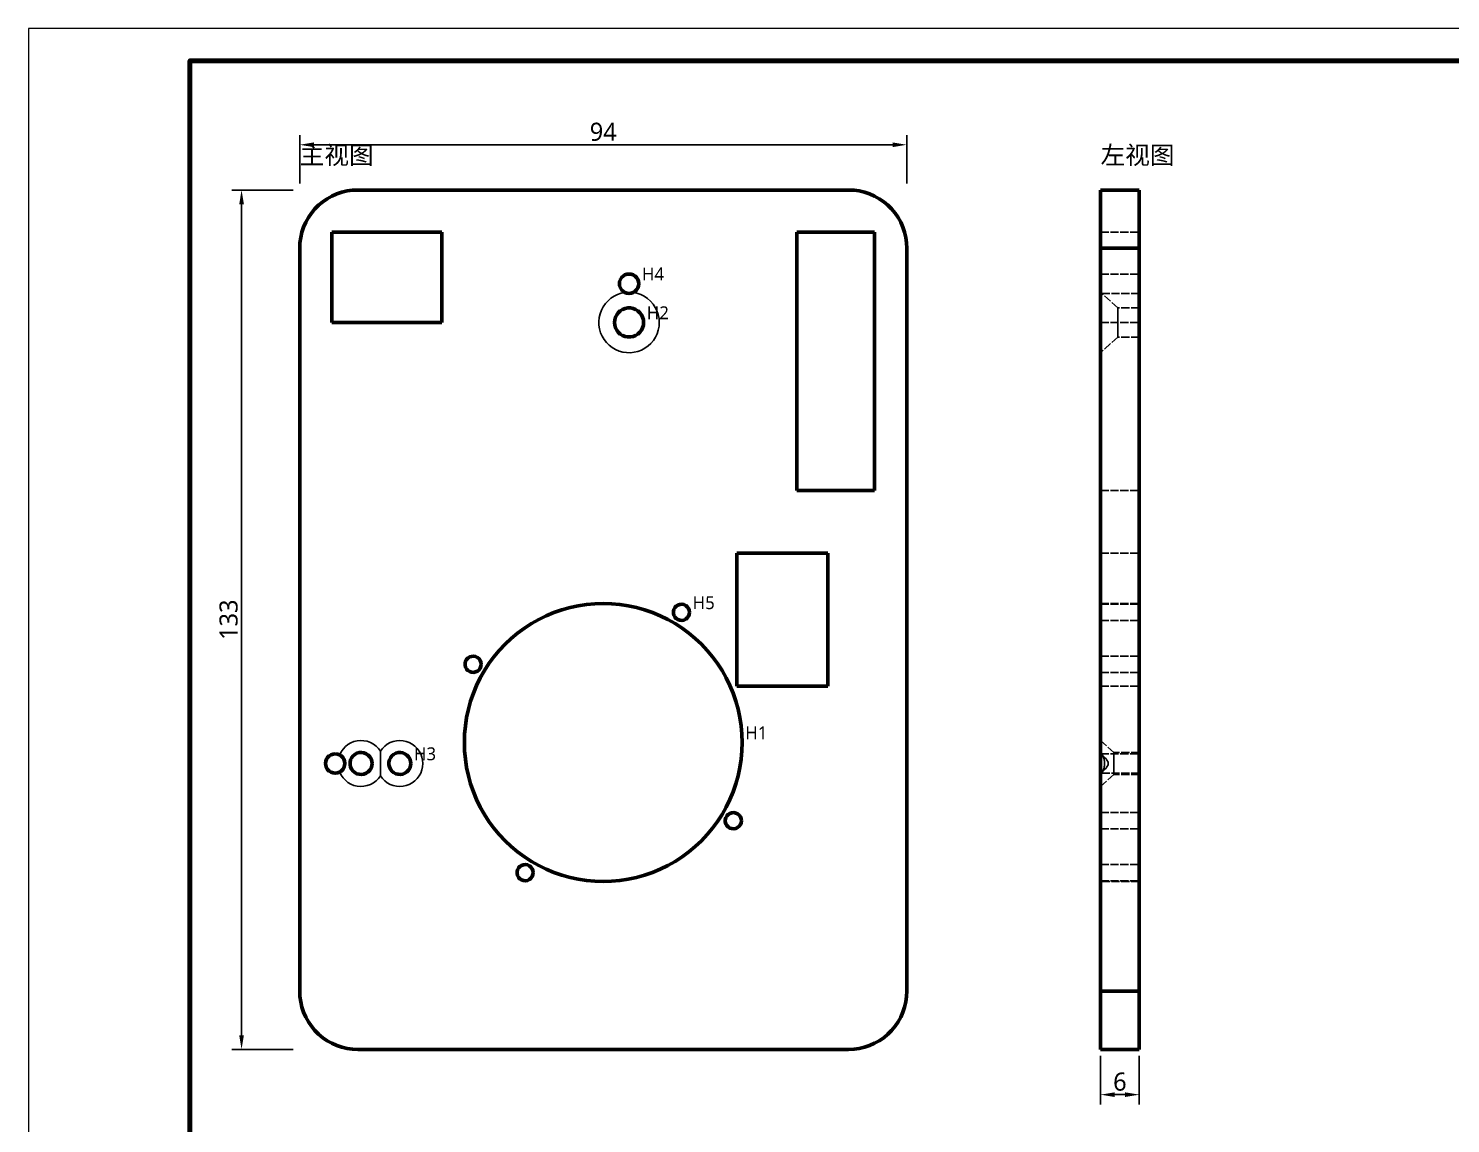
# Model space of a CAD drawing. Header units: millimetres. Extents: x 0 to 420, y 0 to 297.
# Drawn here: x 0 to 220.2, y 127.5 to 297 of the extents above; entities that cross this region are included whole.
import ezdxf

# ---------------------------------------------------------------- set-up
doc = ezdxf.new("R2010")
doc.units = ezdxf.units.MM
doc.linetypes.add('DASHED', pattern=[1.524, 1.27, -0.254])
for name, color, linetype, lineweight in [('DIM', 3, 'CONTINUOUS', 18), ('FRAME', 7, 'CONTINUOUS', 70), ('HIDDEN', 8, 'DASHED', 25), ('TEXT', 7, 'CONTINUOUS', 25), ('VISIBLE', 7, 'CONTINUOUS', 50)]:
    doc.layers.add(name, color=color, linetype=linetype, lineweight=lineweight)
doc.styles.add('CJK', font='NotoSansCJK-Regular.ttc')
doc.dimstyles.new('GB', dxfattribs={"dimtxt": 2.8, "dimasz": 2.2, "dimexe": 1.5, "dimexo": 1, "dimgap": 0.6, "dimtad": 1, "dimlfac": 100, "dimzin": 12, "dimdsep": 46, "dimtxsty": 'CJK', "dimcen": 2.5, "dimazin": 3, "dimtfac": 0.5, "dimtmove": 2, "dimatfit": 3})

msp = doc.modelspace()

# ---------------------------------------------------------------- linework, layer by layer
at = {"layer": 'FRAME', "lineweight": 18}
msp.add_lwpolyline([(0, 0), (420, 0), (420, 297), (0, 297)], close=True, dxfattribs=at)
at = {"layer": 'FRAME'}
msp.add_lwpolyline([(25, 5), (415, 5), (415, 292), (25, 292)], close=True, dxfattribs=at)
at = {"layer": 'HIDDEN'}
for points in [[(51, 272), (50.16958, 271.96161), (49.34625, 271.84676), (48.53703, 271.65643), (47.74883, 271.39225), (46.98835, 271.05647), (46.26211, 270.65195), (45.57629, 270.18216), (44.93674, 269.65108), (44.34892, 269.06326), (43.81784, 268.42371), (43.34805, 267.73789), (42.94353, 267.01165), (42.60775, 266.25117), (42.34357, 265.46297), (42.15324, 264.65375), (42.03839, 263.83042), (42, 263)], [(127, 272), (51, 272)], [(136, 263), (135.96161, 263.83042), (135.84676, 264.65375), (135.65643, 265.46297), (135.39225, 266.25117), (135.05647, 267.01165), (134.65195, 267.73789), (134.18216, 268.42371), (133.65108, 269.06326), (133.06326, 269.65108), (132.42371, 270.18216), (131.73789, 270.65195), (131.01165, 271.05647), (130.25117, 271.39225), (129.46297, 271.65643), (128.65375, 271.84676), (127.83042, 271.96161), (127, 272)], [(166, 263), (166, 264.00768), (166, 265.00269), (166, 265.97251), (166, 266.90495), (166, 267.78829), (166, 268.61141), (166, 269.36396), (166, 270.03648), (166, 270.62052), (166, 271.10872), (166, 271.49495), (166, 271.77435), (166, 271.94341), (166, 272)], [(166, 272), (172, 272)], [(172, 263), (172, 264.00768), (172, 265.00269), (172, 265.97251), (172, 266.90495), (172, 267.78829), (172, 268.61141), (172, 269.36396), (172, 270.03648), (172, 270.62052), (172, 271.10872), (172, 271.49495), (172, 271.77435), (172, 271.94341), (172, 272)], [(64, 265.5), (47, 265.5)], [(47, 265.5), (47, 251.5)], [(64, 265.5), (64, 251.5)], [(131, 265.5), (119, 265.5)], [(119, 265.5), (119, 225.5)], [(131, 265.5), (131, 225.5)], [(166, 265.5), (166, 225.5)], [(166, 265.5), (166, 225.5)], [(166, 265.5), (166, 251.5)], [(166, 265.5), (166, 251.5)], [(166, 265.5), (172, 265.5)], [(166, 265.5), (172, 265.5)], [(166, 265.5), (172, 265.5)], [(166, 265.5), (172, 265.5)], [(172, 265.5), (172, 225.5)], [(172, 265.5), (172, 225.5)], [(172, 265.5), (172, 251.5)], [(172, 265.5), (172, 251.5)], [(42, 263), (42, 148)], [(136, 148), (136, 263)], [(166, 148), (166, 263)], [(172, 148), (172, 263)], [(92.3722, 256.1377), (92.08312, 256.31285), (91.84059, 256.54828), (91.65694, 256.83203), (91.54148, 257.1497), (91.50007, 257.48516), (91.53483, 257.82136), (91.64398, 258.14126), (91.82198, 258.42859), (92.0598, 258.66877), (92.34536, 258.84961), (92.66415, 258.96192), (93, 259)], [(93, 259), (93.33585, 258.96192), (93.65464, 258.84961), (93.9402, 258.66877), (94.17802, 258.42859), (94.35602, 258.14126), (94.46517, 257.82136), (94.49993, 257.48516), (94.45852, 257.1497), (94.34306, 256.83203), (94.15941, 256.54828), (93.91688, 256.31285), (93.6278, 256.1377)], [(166, 259), (166, 258.97199), (166, 258.88901), (166, 258.75415), (166, 258.57245), (166, 258.3507), (166, 258.09719), (166, 257.82136), (166, 257.53354), (166, 257.24446), (166, 256.96493), (166, 256.70538), (166, 256.47551), (166, 256.2839), (166, 256.1377)], [(166, 256.1377), (166, 256.2839), (166, 256.47551), (166, 256.70538), (166, 256.96493), (166, 257.24446), (166, 257.53354), (166, 257.82136), (166, 258.09719), (166, 258.3507), (166, 258.57245), (166, 258.75415), (166, 258.88901), (166, 258.97199), (166, 259)], [(166, 259), (172, 259)], [(172, 259), (172, 258.96239), (172, 258.85145), (172, 258.67275), (172, 258.43523), (172, 258.15083), (172, 257.83378), (172, 257.5), (172, 257.16622), (172, 256.84917), (172, 256.56477), (172, 256.32725), (172, 256.14855), (172, 256.03761), (172, 256)], [(172, 256), (172, 256.03761), (172, 256.14855), (172, 256.32725), (172, 256.56477), (172, 256.84917), (172, 257.16622), (172, 257.5), (172, 257.83378), (172, 258.15083), (172, 258.43523), (172, 258.67275), (172, 258.85145), (172, 258.96239), (172, 259)], [(92.3722, 256.1377), (91.78911, 256.02064), (91.22558, 255.83057), (90.69071, 255.57057), (90.19313, 255.24484), (89.74087, 254.85864), (89.34124, 254.4182), (89.0007, 253.93064), (88.72474, 253.40382), (88.51781, 252.84626), (88.38327, 252.26696), (88.32328, 251.67528), (88.33882, 251.08076), (88.42962, 250.49302), (88.59423, 249.92153), (88.82998, 249.37554), (89.13307, 248.86385), (89.49861, 248.39473), (89.92069, 247.97576), (90.3925, 247.6137), (90.90641, 247.3144), (91.45413, 247.08268), (92.02682, 246.9223), (92.61522, 246.83584), (93.20983, 246.82471), (93.80106, 246.88907), (94.37935, 247.02789), (94.93536, 247.23892), (95.46012, 247.51877), (95.94516, 247.86291), (96.38263, 248.26578), (96.76548, 248.72088), (97.08753, 249.22085), (97.34357, 249.75763), (97.52946, 250.32255), (97.64221, 250.90648), (97.68, 251.5)], [(92.3722, 256.1377), (92.65067, 256.04124), (92.81825, 256.01105), (92.99998, 256), (93.18171, 256.01105), (93.3493, 256.04124), (93.6278, 256.1377)], [(97.68, 251.5), (97.64016, 252.10932), (97.52134, 252.70827), (97.32554, 253.28665), (97.0561, 253.83462), (96.71762, 254.34284), (96.31585, 254.80266), (95.85763, 255.20626), (95.35076, 255.54677), (94.80387, 255.81839), (94.22628, 256.01649), (93.6278, 256.1377)], [(166, 251.5), (166, 251.97927), (166, 252.45351), (166, 252.91772), (166, 253.36702), (166, 253.79669), (166, 254.2022), (166, 254.57931), (166, 254.92403), (166, 255.23275), (166, 255.50222), (166, 255.7296), (166, 255.91251), (166, 256.04902), (166, 256.1377)], [(166, 256.1377), (166, 255.89732), (166, 255.45486), (166, 254.83064), (166, 254.05335), (166, 253.15872), (166, 252.18786), (166, 251.18539), (166, 250.19737), (166, 249.26922), (166, 248.44359), (166, 247.75843), (166, 247.24522), (166, 246.92754), (166, 246.82)], [(166, 256.1377), (166.13824, 256.04124), (166.1823, 256.01105), (166.19852, 256)], [(166.19852, 256), (166.1823, 256.01105), (166.13824, 256.04124), (166, 256.1377)], [(168.68, 253.75), (166.19852, 256)], [(172, 256), (166.19852, 256)], [(95.25, 251.5), (95.21169, 251.91344), (95.09806, 252.31279), (94.91299, 252.68447), (94.66277, 253.01582), (94.35593, 253.29554), (94.00291, 253.51412), (93.61574, 253.66411), (93.2076, 253.7404), (92.7924, 253.7404), (92.38426, 253.66411), (91.99709, 253.51412), (91.64407, 253.29554), (91.33723, 253.01582), (91.08701, 252.68447), (90.90194, 252.31279), (90.78831, 251.91344), (90.75, 251.5), (90.78831, 251.08656), (90.90194, 250.68721), (91.08701, 250.31553), (91.33723, 249.98418), (91.64407, 249.70446), (91.99709, 249.48588), (92.38426, 249.33589), (92.7924, 249.2596), (93.2076, 249.2596), (93.61574, 249.33589), (94.00291, 249.48588), (94.35593, 249.70446), (94.66277, 249.98418), (94.91299, 250.31553), (95.09806, 250.68721), (95.21169, 251.08656), (95.25, 251.5)], [(168.68, 251.5), (168.68, 251.75192), (168.68, 252.00067), (168.68, 252.24313), (168.68, 252.47624), (168.68, 252.69707), (168.68, 252.90285), (168.68, 253.09099), (168.68, 253.25912), (168.68, 253.40513), (168.68, 253.52718), (168.68, 253.62374), (168.68, 253.69359), (168.68, 253.73585), (168.68, 253.75)], [(168.68, 253.75), (168.68, 253.69359), (168.68, 253.52718), (168.68, 253.25912), (168.68, 252.90285), (168.68, 252.47624), (168.68, 252.00067), (168.68, 251.5), (168.68, 250.99933), (168.68, 250.52376), (168.68, 250.09715), (168.68, 249.74088), (168.68, 249.47282), (168.68, 249.30641), (168.68, 249.25)], [(172, 253.75), (168.68, 253.75)], [(172, 249.25), (172, 249.30641), (172, 249.47282), (172, 249.74088), (172, 250.09715), (172, 250.52376), (172, 250.99933), (172, 251.5), (172, 252.00067), (172, 252.47624), (172, 252.90285), (172, 253.25912), (172, 253.52718), (172, 253.69359), (172, 253.75)], [(172, 253.75), (172, 253.73585), (172, 253.69359), (172, 253.62374), (172, 253.52718), (172, 253.40513), (172, 253.25912), (172, 253.09099), (172, 252.90285), (172, 252.69707), (172, 252.47624), (172, 252.24313), (172, 252.00067), (172, 251.75192), (172, 251.5)], [(64, 251.5), (47, 251.5)], [(166, 246.82), (166, 246.84943), (166, 246.93734), (166, 247.08263), (166, 247.28347), (166, 247.53733), (166, 247.84103), (166, 248.19074), (166, 248.58207), (166, 249.01009), (166, 249.46942), (166, 249.95429), (166, 250.4586), (166, 250.97601), (166, 251.5)], [(166, 251.5), (172, 251.5)], [(166, 251.5), (172, 251.5)], [(168.68, 249.25), (168.68, 249.26415), (168.68, 249.30641), (168.68, 249.37626), (168.68, 249.47282), (168.68, 249.59487), (168.68, 249.74088), (168.68, 249.90901), (168.68, 250.09715), (168.68, 250.30293), (168.68, 250.52376), (168.68, 250.75687), (168.68, 250.99933), (168.68, 251.24808), (168.68, 251.5)], [(172, 251.5), (172, 251.24808), (172, 250.99933), (172, 250.75687), (172, 250.52376), (172, 250.30293), (172, 250.09715), (172, 249.90901), (172, 249.74088), (172, 249.59487), (172, 249.47282), (172, 249.37626), (172, 249.30641), (172, 249.26415), (172, 249.25)], [(168.68, 249.25), (166, 246.82)], [(172, 249.25), (168.68, 249.25)], [(131, 225.5), (119, 225.5)], [(166, 225.5), (172, 225.5)], [(166, 225.5), (172, 225.5)], [(123.8, 215.8), (109.7, 215.8)], [(109.7, 215.8), (109.7, 195.2)], [(123.8, 215.8), (123.8, 195.2)], [(166, 215.8), (166, 195.2)], [(166, 215.8), (166, 195.2)], [(166, 215.8), (172, 215.8)], [(166, 215.8), (172, 215.8)], [(172, 215.8), (172, 195.2)], [(172, 215.8), (172, 195.2)], [(89, 208), (90.29814, 207.96077), (91.59154, 207.84324), (92.87548, 207.64783), (94.14529, 207.37525), (95.39632, 207.0265), (96.62401, 206.60285), (97.82388, 206.10585), (98.99155, 205.5373), (100.12276, 204.8993), (101.21339, 204.19415), (102.25946, 203.42444), (103.25714, 202.59298), (104.2028, 201.7028), (105.09298, 200.75714), (105.92444, 199.75946), (106.69415, 198.71339), (107.3993, 197.62276), (108.0373, 196.49155), (108.60585, 195.32388), (109.10285, 194.12401), (109.5265, 192.89632), (109.87525, 191.64529), (110.14783, 190.37548), (110.34324, 189.09154), (110.46077, 187.79814), (110.5, 186.5), (110.46077, 185.20186), (110.34324, 183.90846), (110.14783, 182.62452), (109.87525, 181.35471), (109.5265, 180.10368), (109.10285, 178.87599), (108.60585, 177.67612), (108.0373, 176.50845), (107.3993, 175.37724), (106.69415, 174.28661), (105.92444, 173.24054), (105.09298, 172.24286), (104.2028, 171.2972), (103.25714, 170.40702), (102.25946, 169.57556), (101.21339, 168.80585), (100.12276, 168.1007), (98.99155, 167.4627), (97.82388, 166.89415), (96.62401, 166.39715), (95.39632, 165.9735), (94.14529, 165.62475), (92.87548, 165.35217), (91.59154, 165.15676), (90.29814, 165.03923), (89, 165), (87.70186, 165.03923), (86.40846, 165.15676), (85.12452, 165.35217), (83.85471, 165.62475), (82.60368, 165.9735), (81.37599, 166.39715), (80.17612, 166.89415), (79.00845, 167.4627), (77.87724, 168.1007), (76.78661, 168.80585), (75.74054, 169.57556), (74.74286, 170.40702), (73.7972, 171.2972), (72.90702, 172.24286), (72.07556, 173.24054), (71.30585, 174.28661), (70.6007, 175.37724), (69.9627, 176.50845), (69.39415, 177.67612), (68.89715, 178.87599), (68.4735, 180.10368), (68.12475, 181.35471), (67.85217, 182.62452), (67.65676, 183.90846), (67.53923, 185.20186), (67.5, 186.5), (67.53923, 187.79814), (67.65676, 189.09154), (67.85217, 190.37548), (68.12475, 191.64529), (68.4735, 192.89632), (68.89715, 194.12401), (69.39415, 195.32388), (69.9627, 196.49155), (70.6007, 197.62276), (71.30585, 198.71339), (72.07556, 199.75946), (72.90702, 200.75714), (73.7972, 201.7028), (74.74286, 202.59298), (75.74054, 203.42444), (76.78661, 204.19415), (77.87724, 204.8993), (79.00845, 205.5373), (80.17612, 206.10585), (81.37599, 206.60285), (82.60368, 207.0265), (83.85471, 207.37525), (85.12452, 207.64783), (86.40846, 207.84324), (87.70186, 207.96077), (89, 208)], [(102.35339, 206.64343), (102.31412, 206.95429), (102.19878, 207.24562), (102.01461, 207.49912), (101.77318, 207.69884), (101.48967, 207.83225), (101.18188, 207.89096), (100.86917, 207.87129), (100.57117, 207.77447), (100.30661, 207.60657), (100.09212, 207.37816), (99.94117, 207.10359), (99.86325, 206.8001), (99.86325, 206.48677), (99.94117, 206.18328), (100.09212, 205.9087), (100.30661, 205.68029), (100.57117, 205.5124), (100.86917, 205.41557), (101.18188, 205.3959), (101.48967, 205.45461), (101.77318, 205.58802), (102.01461, 205.78775), (102.19878, 206.04124), (102.31412, 206.33257), (102.35339, 206.64343)], [(166, 208), (166, 207.46095), (166, 205.87083), (166, 203.30938), (166, 199.90503), (166, 195.8285), (166, 191.2842), (166, 186.5), (166, 181.7158), (166, 177.1715), (166, 173.09497), (166, 169.69062), (166, 167.12917), (166, 165.53905), (166, 165)], [(166, 165), (166, 165.53905), (166, 167.12917), (166, 169.69062), (166, 173.09497), (166, 177.1715), (166, 181.7158), (166, 186.5), (166, 191.2842), (166, 195.8285), (166, 199.90503), (166, 203.30938), (166, 205.87083), (166, 207.46095), (166, 208)], [(166, 208), (172, 208)], [(166, 206.64343), (166, 206.78339), (166, 206.92158), (166, 207.05628), (166, 207.18579), (166, 207.30847), (166, 207.42279), (166, 207.52732), (166, 207.62072), (166, 207.70184), (166, 207.76964), (166, 207.82329), (166, 207.86209), (166, 207.88557), (166, 207.89343)], [(166, 207.89343), (166, 207.86209), (166, 207.76964), (166, 207.62072), (166, 207.42279), (166, 207.18579), (166, 206.92158), (166, 206.64343), (166, 206.36528), (166, 206.10108), (166, 205.86407), (166, 205.66614), (166, 205.51722), (166, 205.42477), (166, 205.39343)], [(166, 207.89343), (172, 207.89343)], [(172, 208), (172, 207.46095), (172, 205.87083), (172, 203.30938), (172, 199.90503), (172, 195.8285), (172, 191.2842), (172, 186.5), (172, 181.7158), (172, 177.1715), (172, 173.09497), (172, 169.69062), (172, 167.12917), (172, 165.53905), (172, 165)], [(172, 165), (172, 165.53905), (172, 167.12917), (172, 169.69062), (172, 173.09497), (172, 177.1715), (172, 181.7158), (172, 186.5), (172, 191.2842), (172, 195.8285), (172, 199.90503), (172, 203.30938), (172, 205.87083), (172, 207.46095), (172, 208)], [(172, 206.64343), (172, 206.78339), (172, 206.92158), (172, 207.05628), (172, 207.18579), (172, 207.30847), (172, 207.42279), (172, 207.52732), (172, 207.62072), (172, 207.70184), (172, 207.76964), (172, 207.82329), (172, 207.86209), (172, 207.88557), (172, 207.89343)], [(172, 207.89343), (172, 207.86209), (172, 207.76964), (172, 207.62072), (172, 207.42279), (172, 207.18579), (172, 206.92158), (172, 206.64343), (172, 206.36528), (172, 206.10108), (172, 205.86407), (172, 205.66614), (172, 205.51722), (172, 205.42477), (172, 205.39343)], [(166, 205.39343), (166, 205.40129), (166, 205.42477), (166, 205.46358), (166, 205.51722), (166, 205.58503), (166, 205.66614), (166, 205.75955), (166, 205.86407), (166, 205.97839), (166, 206.10108), (166, 206.23058), (166, 206.36528), (166, 206.50348), (166, 206.64343)], [(166, 205.39343), (172, 205.39343)], [(172, 205.39343), (172, 205.40129), (172, 205.42477), (172, 205.46358), (172, 205.51722), (172, 205.58503), (172, 205.66614), (172, 205.75955), (172, 205.86407), (172, 205.97839), (172, 206.10108), (172, 206.23058), (172, 206.36528), (172, 206.50348), (172, 206.64343)], [(70.10657, 198.60339), (70.0673, 198.91426), (69.95195, 199.20559), (69.76778, 199.45908), (69.52635, 199.6588), (69.24284, 199.79222), (68.93506, 199.85093), (68.62234, 199.83125), (68.32434, 199.73443), (68.05979, 199.56654), (67.8453, 199.33813), (67.69435, 199.06355), (67.61643, 198.76006), (67.61643, 198.44673), (67.69435, 198.14324), (67.8453, 197.86866), (68.05979, 197.64025), (68.32434, 197.47236), (68.62234, 197.37554), (68.93506, 197.35586), (69.24284, 197.41457), (69.52635, 197.54798), (69.76778, 197.74771), (69.95195, 198.0012), (70.0673, 198.29253), (70.10657, 198.60339)], [(166, 198.60339), (166, 198.74335), (166, 198.88155), (166, 199.01624), (166, 199.14575), (166, 199.26843), (166, 199.38276), (166, 199.48728), (166, 199.58068), (166, 199.6618), (166, 199.72961), (166, 199.78325), (166, 199.82205), (166, 199.84554), (166, 199.85339)], [(166, 199.85339), (166, 199.82205), (166, 199.72961), (166, 199.58068), (166, 199.38276), (166, 199.14575), (166, 198.88155), (166, 198.60339), (166, 198.32524), (166, 198.06104), (166, 197.82403), (166, 197.62611), (166, 197.47718), (166, 197.38473), (166, 197.35339)], [(166, 199.85339), (172, 199.85339)], [(166, 197.35339), (166, 197.36125), (166, 197.38473), (166, 197.42354), (166, 197.47718), (166, 197.54499), (166, 197.62611), (166, 197.71951), (166, 197.82403), (166, 197.93835), (166, 198.06104), (166, 198.19055), (166, 198.32524), (166, 198.46344), (166, 198.60339)], [(172, 198.60339), (172, 198.74335), (172, 198.88155), (172, 199.01624), (172, 199.14575), (172, 199.26843), (172, 199.38276), (172, 199.48728), (172, 199.58068), (172, 199.6618), (172, 199.72961), (172, 199.78325), (172, 199.82205), (172, 199.84554), (172, 199.85339)], [(172, 199.85339), (172, 199.82205), (172, 199.72961), (172, 199.58068), (172, 199.38276), (172, 199.14575), (172, 198.88155), (172, 198.60339), (172, 198.32524), (172, 198.06104), (172, 197.82403), (172, 197.62611), (172, 197.47718), (172, 197.38473), (172, 197.35339)], [(172, 197.35339), (172, 197.36125), (172, 197.38473), (172, 197.42354), (172, 197.47718), (172, 197.54499), (172, 197.62611), (172, 197.71951), (172, 197.82403), (172, 197.93835), (172, 198.06104), (172, 198.19055), (172, 198.32524), (172, 198.46344), (172, 198.60339)], [(166, 197.35339), (172, 197.35339)], [(123.8, 195.2), (109.7, 195.2)], [(166, 195.2), (172, 195.2)], [(166, 195.2), (172, 195.2)], [(54.5, 185.16666), (54.18913, 185.58285), (53.821, 185.94936), (53.40345, 186.2584), (52.94538, 186.50338), (52.45652, 186.67909), (51.9473, 186.78179), (51.42856, 186.80928), (50.91134, 186.76099), (50.40665, 186.63795), (49.92524, 186.44276), (49.47736, 186.1796), (49.07255, 185.85405), (48.71943, 185.47306), (48.42551, 185.04474), (48.19705, 184.5782)], [(61.06, 183.25), (61.02369, 183.75716), (60.9155, 184.25398), (60.73763, 184.73032), (60.49372, 185.17646), (60.18874, 185.5833), (59.8289, 185.94255), (59.42157, 186.24686), (58.97503, 186.49005), (58.4984, 186.66713), (58.0014, 186.77451), (57.49418, 186.81), (56.98708, 186.77286), (56.49044, 186.66385), (56.01439, 186.48521), (55.56865, 186.24057), (55.16231, 185.93492), (54.80365, 185.5745), (54.5, 185.16666)], [(54.5, 183.25), (54.5, 183.37901), (54.5, 183.50827), (54.5, 183.638), (54.5, 183.76845), (54.5, 183.89985), (54.5, 184.03246), (54.5, 184.16652), (54.5, 184.30226), (54.5, 184.43996), (54.5, 184.57985), (54.5, 184.7222), (54.5, 184.86727), (54.5, 185.01534), (54.5, 185.16666)], [(166, 183.25), (166, 183.64859), (166, 184.04217), (166, 184.42579), (166, 184.79463), (166, 185.14403), (166, 185.46962), (166, 185.7673), (166, 186.03332), (166, 186.26434), (166, 186.45745), (166, 186.61022), (166, 186.72074), (166, 186.78762), (166, 186.81)], [(166, 186.81), (166, 186.80088), (166, 186.77357), (166, 186.72821), (166, 186.66503), (166, 186.58435), (166, 186.48659), (166, 186.37225), (166, 186.24192), (166, 186.09625), (166, 185.93601), (166, 185.762), (166, 185.57513), (166, 185.37634), (166, 185.16666)], [(166, 185.16666), (166, 185.37634), (166, 185.57513), (166, 185.762), (166, 185.93601), (166, 186.09625), (166, 186.24192), (166, 186.37225), (166, 186.48659), (166, 186.58435), (166, 186.66503), (166, 186.72821), (166, 186.77357), (166, 186.80088), (166, 186.81)], [(166, 186.81), (166, 186.79718), (166, 186.75881), (166, 186.69518), (166, 186.60673), (166, 186.49411), (166, 186.35812), (166, 186.19975), (166, 186.02013), (166, 185.82056), (166, 185.60248), (166, 185.36746), (166, 185.11719), (166, 184.85347), (166, 184.5782)], [(168.06, 184.95), (166, 186.81)], [(168.06, 184.95), (166, 186.81)], [(166.62022, 183.25), (166.61714, 183.37901), (166.60793, 183.50827), (166.59254, 183.638), (166.57097, 183.76845), (166.54316, 183.89985), (166.50906, 184.03246), (166.46862, 184.16652), (166.42176, 184.30226), (166.36838, 184.43996), (166.3084, 184.57985), (166.2417, 184.7222), (166.16816, 184.86727), (166.08764, 185.01534), (166, 185.16666)], [(48.19705, 181.9218), (47.88089, 181.79917), (47.54527, 181.75068), (47.20733, 181.77883), (46.88435, 181.88216), (46.59284, 182.0554), (46.34769, 182.2897), (46.16143, 182.57307), (46.04358, 182.89105), (46.00017, 183.22736), (46.03341, 183.56484), (46.14161, 183.88622), (46.31923, 184.17509), (46.5572, 184.41667), (46.84335, 184.59863), (47.16307, 184.71167), (47.5, 184.75)], [(47.5, 184.75), (47.7406, 184.73058), (47.97498, 184.67281), (48.19705, 184.5782)], [(48.19705, 181.9218), (48.46627, 182.10269), (48.58953, 182.21902), (48.70415, 182.35557), (48.80872, 182.51702), (48.90007, 182.71167), (48.97042, 182.9536), (49, 183.24983), (48.97048, 183.5461), (48.90012, 183.78821), (48.80877, 183.98289), (48.70423, 184.14433), (48.58968, 184.28082), (48.4664, 184.3972), (48.19705, 184.5782)], [(53.2, 183.25), (53.16025, 183.61545), (53.04288, 183.96381), (52.85336, 184.2788), (52.60056, 184.54568), (52.29629, 184.75197), (51.9548, 184.88803), (51.59204, 184.94751), (51.22497, 184.92761), (50.87077, 184.82926), (50.54598, 184.65707), (50.26581, 184.41909), (50.04334, 184.12644), (49.88899, 183.79281), (49.80997, 183.4338), (49.80997, 183.0662), (49.88899, 182.70719), (50.04334, 182.37356), (50.26581, 182.08091), (50.54598, 181.84293), (50.87077, 181.67074), (51.22497, 181.57239), (51.59204, 181.55249), (51.9548, 181.61197), (52.29629, 181.74803), (52.60056, 181.95432), (52.85336, 182.2212), (53.04288, 182.53619), (53.16025, 182.88455), (53.2, 183.25)], [(54.5, 181.33334), (54.80365, 180.9255), (55.16231, 180.56508), (55.56865, 180.25943), (56.01439, 180.01479), (56.49044, 179.83615), (56.98708, 179.72714), (57.49418, 179.69), (58.0014, 179.72549), (58.4984, 179.83287), (58.97503, 180.00995), (59.42157, 180.25314), (59.8289, 180.55745), (60.18874, 180.9167), (60.49372, 181.32354), (60.73763, 181.76968), (60.9155, 182.24602), (61.02369, 182.74284), (61.06, 183.25)], [(54.5, 181.33334), (54.5, 181.48466), (54.5, 181.63273), (54.5, 181.7778), (54.5, 181.92015), (54.5, 182.06004), (54.5, 182.19774), (54.5, 182.33348), (54.5, 182.46754), (54.5, 182.60015), (54.5, 182.73155), (54.5, 182.862), (54.5, 182.99173), (54.5, 183.12099), (54.5, 183.25)], [(59.2, 183.25), (59.16025, 183.61545), (59.04288, 183.96381), (58.85336, 184.2788), (58.60056, 184.54568), (58.29629, 184.75197), (57.9548, 184.88803), (57.59204, 184.94751), (57.22497, 184.92761), (56.87077, 184.82926), (56.54598, 184.65707), (56.26581, 184.41909), (56.04334, 184.12644), (55.88899, 183.79281), (55.80997, 183.4338), (55.80997, 183.0662), (55.88899, 182.70719), (56.04334, 182.37356), (56.26581, 182.08091), (56.54598, 181.84293), (56.87077, 181.67074), (57.22497, 181.57239), (57.59204, 181.55249), (57.9548, 181.61197), (58.29629, 181.74803), (58.60056, 181.95432), (58.85336, 182.2212), (59.04288, 182.53619), (59.16025, 182.88455), (59.2, 183.25)], [(166, 184.75), (166, 184.74911), (166, 184.74643), (166, 184.74196), (166, 184.73572), (166, 184.72771), (166, 184.71794), (166, 184.70642), (166, 184.69316), (166, 184.67818), (166, 184.66151), (166, 184.64315), (166, 184.62313), (166, 184.60147), (166, 184.5782)], [(166, 181.75), (166, 181.78761), (166, 181.89855), (166, 182.07725), (166, 182.31477), (166, 182.59917), (166, 182.91622), (166, 183.25), (166, 183.58378), (166, 183.90083), (166, 184.18523), (166, 184.42275), (166, 184.60145), (166, 184.71239), (166, 184.75)], [(166, 184.75), (172, 184.75)], [(166, 181.9218), (166.35062, 182.10269), (166.69173, 182.35557), (166.85356, 182.51702), (167.00223, 182.71167), (167.12205, 182.9536), (167.16003, 183.09634), (167.17398, 183.24983), (167.16009, 183.40333), (167.12216, 183.5461), (167.00231, 183.78821), (166.85363, 183.98289), (166.69184, 184.14433), (166.35079, 184.3972), (166, 184.5782)], [(166, 179.69), (166, 179.71238), (166, 179.77926), (166, 179.88978), (166, 180.04255), (166, 180.23566), (166, 180.46668), (166, 180.7327), (166, 181.03038), (166, 181.35597), (166, 181.70537), (166, 182.07421), (166, 182.45783), (166, 182.85141), (166, 183.25)], [(166, 181.33334), (166.08764, 181.48466), (166.16816, 181.63273), (166.2417, 181.7778), (166.3084, 181.92015), (166.36838, 182.06004), (166.42176, 182.19774), (166.46862, 182.33348), (166.50906, 182.46754), (166.54316, 182.60015), (166.57097, 182.73155), (166.59254, 182.862), (166.60793, 182.99173), (166.61714, 183.12099), (166.62022, 183.25)], [(168.06, 183.25), (168.06, 183.44034), (168.06, 183.62829), (168.06, 183.81147), (168.06, 183.9876), (168.06, 184.15445), (168.06, 184.30993), (168.06, 184.45208), (168.06, 184.57911), (168.06, 184.68943), (168.06, 184.78165), (168.06, 184.8546), (168.06, 184.90738), (168.06, 184.93931), (168.06, 184.95)], [(168.06, 184.95), (168.06, 184.90738), (168.06, 184.78165), (168.06, 184.57911), (168.06, 184.30993), (168.06, 183.9876), (168.06, 183.62829), (168.06, 183.25), (168.06, 182.87171), (168.06, 182.5124), (168.06, 182.19007), (168.06, 181.92089), (168.06, 181.71835), (168.06, 181.59262), (168.06, 181.55)], [(168.06, 183.25), (168.06, 183.44034), (168.06, 183.62829), (168.06, 183.81147), (168.06, 183.9876), (168.06, 184.15445), (168.06, 184.30993), (168.06, 184.45208), (168.06, 184.57911), (168.06, 184.68943), (168.06, 184.78165), (168.06, 184.8546), (168.06, 184.90738), (168.06, 184.93931), (168.06, 184.95)], [(168.06, 184.95), (168.06, 184.90738), (168.06, 184.78165), (168.06, 184.57911), (168.06, 184.30993), (168.06, 183.9876), (168.06, 183.62829), (168.06, 183.25), (168.06, 182.87171), (168.06, 182.5124), (168.06, 182.19007), (168.06, 181.92089), (168.06, 181.71835), (168.06, 181.59262), (168.06, 181.55)], [(172, 184.95), (168.06, 184.95)], [(172, 184.95), (168.06, 184.95)], [(168.06, 181.55), (168.06, 181.56069), (168.06, 181.59262), (168.06, 181.6454), (168.06, 181.71835), (168.06, 181.81057), (168.06, 181.92089), (168.06, 182.04792), (168.06, 182.19007), (168.06, 182.34555), (168.06, 182.5124), (168.06, 182.68853), (168.06, 182.87171), (168.06, 183.05966), (168.06, 183.25)], [(168.06, 181.55), (168.06, 181.56069), (168.06, 181.59262), (168.06, 181.6454), (168.06, 181.71835), (168.06, 181.81057), (168.06, 181.92089), (168.06, 182.04792), (168.06, 182.19007), (168.06, 182.34555), (168.06, 182.5124), (168.06, 182.68853), (168.06, 182.87171), (168.06, 183.05966), (168.06, 183.25)], [(172, 181.55), (172, 181.59262), (172, 181.71835), (172, 181.92089), (172, 182.19007), (172, 182.5124), (172, 182.87171), (172, 183.25), (172, 183.62829), (172, 183.9876), (172, 184.30993), (172, 184.57911), (172, 184.78165), (172, 184.90738), (172, 184.95)], [(172, 184.95), (172, 184.93931), (172, 184.90738), (172, 184.8546), (172, 184.78165), (172, 184.68943), (172, 184.57911), (172, 184.45208), (172, 184.30993), (172, 184.15445), (172, 183.9876), (172, 183.81147), (172, 183.62829), (172, 183.44034), (172, 183.25)], [(172, 181.55), (172, 181.59262), (172, 181.71835), (172, 181.92089), (172, 182.19007), (172, 182.5124), (172, 182.87171), (172, 183.25), (172, 183.62829), (172, 183.9876), (172, 184.30993), (172, 184.57911), (172, 184.78165), (172, 184.90738), (172, 184.95)], [(172, 184.95), (172, 184.93931), (172, 184.90738), (172, 184.8546), (172, 184.78165), (172, 184.68943), (172, 184.57911), (172, 184.45208), (172, 184.30993), (172, 184.15445), (172, 183.9876), (172, 183.81147), (172, 183.62829), (172, 183.44034), (172, 183.25)], [(172, 184.75), (172, 184.71239), (172, 184.60145), (172, 184.42275), (172, 184.18523), (172, 183.90083), (172, 183.58378), (172, 183.25), (172, 182.91622), (172, 182.59917), (172, 182.31477), (172, 182.07725), (172, 181.89855), (172, 181.78761), (172, 181.75)], [(172, 181.75), (172, 181.78761), (172, 181.89855), (172, 182.07725), (172, 182.31477), (172, 182.59917), (172, 182.91622), (172, 183.25), (172, 183.58378), (172, 183.90083), (172, 184.18523), (172, 184.42275), (172, 184.60145), (172, 184.71239), (172, 184.75)], [(172, 183.25), (172, 183.05966), (172, 182.87171), (172, 182.68853), (172, 182.5124), (172, 182.34555), (172, 182.19007), (172, 182.04792), (172, 181.92089), (172, 181.81057), (172, 181.71835), (172, 181.6454), (172, 181.59262), (172, 181.56069), (172, 181.55)], [(172, 183.25), (172, 183.05966), (172, 182.87171), (172, 182.68853), (172, 182.5124), (172, 182.34555), (172, 182.19007), (172, 182.04792), (172, 181.92089), (172, 181.81057), (172, 181.71835), (172, 181.6454), (172, 181.59262), (172, 181.56069), (172, 181.55)], [(48.19705, 181.9218), (48.42551, 181.45526), (48.71943, 181.02694), (49.07255, 180.64595), (49.47736, 180.3204), (49.92524, 180.05724), (50.40665, 179.86205), (50.91134, 179.73901), (51.42856, 179.69072), (51.9473, 179.71821), (52.45652, 179.82091), (52.94538, 179.99662), (53.40345, 180.2416), (53.821, 180.55064), (54.18913, 180.91715), (54.5, 181.33334)], [(166, 181.9218), (166, 181.64653), (166, 181.38281), (166, 181.13254), (166, 180.89752), (166, 180.67944), (166, 180.47987), (166, 180.30025), (166, 180.14188), (166, 180.00589), (166, 179.89327), (166, 179.80482), (166, 179.74119), (166, 179.70282), (166, 179.69)], [(166, 181.9218), (166, 181.89853), (166, 181.87687), (166, 181.85685), (166, 181.83849), (166, 181.82182), (166, 181.80684), (166, 181.79358), (166, 181.78206), (166, 181.77229), (166, 181.76428), (166, 181.75804), (166, 181.75357), (166, 181.75089), (166, 181.75)], [(172, 181.75), (166, 181.75)], [(168.06, 181.55), (166, 179.69)], [(168.06, 181.55), (166, 179.69)], [(166, 181.33334), (166, 181.12366), (166, 180.92487), (166, 180.738), (166, 180.56399), (166, 180.40375), (166, 180.25808), (166, 180.12775), (166, 180.01341), (166, 179.91565), (166, 179.83497), (166, 179.77179), (166, 179.72643), (166, 179.69912), (166, 179.69)], [(166, 179.69), (166, 179.69912), (166, 179.72643), (166, 179.77179), (166, 179.83497), (166, 179.91565), (166, 180.01341), (166, 180.12775), (166, 180.25808), (166, 180.40375), (166, 180.56399), (166, 180.738), (166, 180.92487), (166, 181.12366), (166, 181.33334)], [(172, 181.55), (168.06, 181.55)], [(172, 181.55), (168.06, 181.55)], [(110.39343, 174.39661), (110.35416, 174.70747), (110.23881, 174.9988), (110.05464, 175.25229), (109.81322, 175.45202), (109.5297, 175.58543), (109.22192, 175.64414), (108.9092, 175.62446), (108.61121, 175.52764), (108.34665, 175.35975), (108.13216, 175.13134), (107.98121, 174.85676), (107.90329, 174.55327), (107.90329, 174.23994), (107.98121, 173.93645), (108.13216, 173.66187), (108.34665, 173.43346), (108.61121, 173.26557), (108.9092, 173.16875), (109.22192, 173.14907), (109.5297, 173.20778), (109.81322, 173.3412), (110.05464, 173.54092), (110.23881, 173.79441), (110.35416, 174.08574), (110.39343, 174.39661)], [(166, 174.39661), (166, 174.53656), (166, 174.67476), (166, 174.80945), (166, 174.93896), (166, 175.06165), (166, 175.17597), (166, 175.28049), (166, 175.37389), (166, 175.45501), (166, 175.52282), (166, 175.57646), (166, 175.61527), (166, 175.63875), (166, 175.64661)], [(166, 175.64661), (166, 175.61527), (166, 175.52282), (166, 175.37389), (166, 175.17597), (166, 174.93896), (166, 174.67476), (166, 174.39661), (166, 174.11845), (166, 173.85425), (166, 173.61724), (166, 173.41932), (166, 173.27039), (166, 173.17795), (166, 173.14661)], [(166, 175.64661), (172, 175.64661)], [(166, 173.14661), (166, 173.15446), (166, 173.17795), (166, 173.21675), (166, 173.27039), (166, 173.3382), (166, 173.41932), (166, 173.51272), (166, 173.61724), (166, 173.73157), (166, 173.85425), (166, 173.98376), (166, 174.11845), (166, 174.25665), (166, 174.39661)], [(172, 174.39661), (172, 174.53656), (172, 174.67476), (172, 174.80945), (172, 174.93896), (172, 175.06165), (172, 175.17597), (172, 175.28049), (172, 175.37389), (172, 175.45501), (172, 175.52282), (172, 175.57646), (172, 175.61527), (172, 175.63875), (172, 175.64661)], [(172, 175.64661), (172, 175.61527), (172, 175.52282), (172, 175.37389), (172, 175.17597), (172, 174.93896), (172, 174.67476), (172, 174.39661), (172, 174.11845), (172, 173.85425), (172, 173.61724), (172, 173.41932), (172, 173.27039), (172, 173.17795), (172, 173.14661)], [(172, 173.14661), (172, 173.15446), (172, 173.17795), (172, 173.21675), (172, 173.27039), (172, 173.3382), (172, 173.41932), (172, 173.51272), (172, 173.61724), (172, 173.73157), (172, 173.85425), (172, 173.98376), (172, 174.11845), (172, 174.25665), (172, 174.39661)], [(166, 173.14661), (172, 173.14661)], [(78.14661, 166.35657), (78.10733, 166.66743), (77.99199, 166.95876), (77.80782, 167.21225), (77.56639, 167.41198), (77.28288, 167.54539), (76.97509, 167.6041), (76.66238, 167.58443), (76.36438, 167.4876), (76.09983, 167.31971), (75.88533, 167.0913), (75.73438, 166.81672), (75.65646, 166.51323), (75.65646, 166.1999), (75.73438, 165.89641), (75.88533, 165.62184), (76.09983, 165.39343), (76.36438, 165.22553), (76.66238, 165.12871), (76.97509, 165.10904), (77.28288, 165.16775), (77.56639, 165.30116), (77.80782, 165.50088), (77.99199, 165.75438), (78.10733, 166.04571), (78.14661, 166.35657)], [(166, 166.35657), (166, 166.49652), (166, 166.63472), (166, 166.76942), (166, 166.89892), (166, 167.02161), (166, 167.13593), (166, 167.24045), (166, 167.33386), (166, 167.41497), (166, 167.48278), (166, 167.53642), (166, 167.57523), (166, 167.59871), (166, 167.60657)], [(166, 167.60657), (166, 167.57523), (166, 167.48278), (166, 167.33386), (166, 167.13593), (166, 166.89892), (166, 166.63472), (166, 166.35657), (166, 166.07842), (166, 165.81421), (166, 165.57721), (166, 165.37928), (166, 165.23036), (166, 165.13791), (166, 165.10657)], [(166, 167.60657), (172, 167.60657)], [(172, 166.35657), (172, 166.49652), (172, 166.63472), (172, 166.76942), (172, 166.89892), (172, 167.02161), (172, 167.13593), (172, 167.24045), (172, 167.33386), (172, 167.41497), (172, 167.48278), (172, 167.53642), (172, 167.57523), (172, 167.59871), (172, 167.60657)], [(172, 167.60657), (172, 167.57523), (172, 167.48278), (172, 167.33386), (172, 167.13593), (172, 166.89892), (172, 166.63472), (172, 166.35657), (172, 166.07842), (172, 165.81421), (172, 165.57721), (172, 165.37928), (172, 165.23036), (172, 165.13791), (172, 165.10657)], [(166, 165.10657), (166, 165.11443), (166, 165.13791), (166, 165.17671), (166, 165.23036), (166, 165.29816), (166, 165.37928), (166, 165.47268), (166, 165.57721), (166, 165.69153), (166, 165.81421), (166, 165.94372), (166, 166.07842), (166, 166.21661), (166, 166.35657)], [(172, 165.10657), (172, 165.11443), (172, 165.13791), (172, 165.17671), (172, 165.23036), (172, 165.29816), (172, 165.37928), (172, 165.47268), (172, 165.57721), (172, 165.69153), (172, 165.81421), (172, 165.94372), (172, 166.07842), (172, 166.21661), (172, 166.35657)], [(166, 165.10657), (172, 165.10657)], [(172, 165), (166, 165)], [(42, 148), (42.03839, 147.16958), (42.15324, 146.34625), (42.34357, 145.53703), (42.60775, 144.74883), (42.94353, 143.98835), (43.34805, 143.26211), (43.81784, 142.57629), (44.34892, 141.93674), (44.93674, 141.34892), (45.57629, 140.81784), (46.26211, 140.34805), (46.98835, 139.94353), (47.74883, 139.60775), (48.53703, 139.34357), (49.34625, 139.15324), (50.16958, 139.03839), (51, 139)], [(136, 148), (135.96161, 147.16958), (135.84676, 146.34625), (135.65643, 145.53703), (135.39225, 144.74883), (135.05647, 143.98835), (134.65195, 143.26211), (134.18216, 142.57629), (133.65108, 141.93674), (133.06326, 141.34892), (132.42371, 140.81784), (131.73789, 140.34805), (131.01165, 139.94353), (130.25117, 139.60775), (129.46297, 139.34357), (128.65375, 139.15324), (127.83042, 139.03839), (127, 139)], [(166, 148), (166, 146.99232), (166, 145.99731), (166, 145.02749), (166, 144.09505), (166, 143.21171), (166, 142.38859), (166, 141.63604), (166, 140.96352), (166, 140.37948), (166, 139.89128), (166, 139.50505), (166, 139.22565), (166, 139.05659), (166, 139)], [(172, 148), (172, 146.99232), (172, 145.99731), (172, 145.02749), (172, 144.09505), (172, 143.21171), (172, 142.38859), (172, 141.63604), (172, 140.96352), (172, 140.37948), (172, 139.89128), (172, 139.50505), (172, 139.22565), (172, 139.05659), (172, 139)], [(51, 139), (127, 139)], [(166, 139), (172, 139)]]:
    msp.add_lwpolyline(points, dxfattribs=at)
at = {"layer": 'VISIBLE'}
for points in [[(51, 272), (50.16958, 271.96161), (49.34625, 271.84676), (48.53703, 271.65643), (47.74883, 271.39225), (46.98835, 271.05647), (46.26211, 270.65195), (45.57629, 270.18216), (44.93674, 269.65108), (44.34892, 269.06326), (43.81784, 268.42371), (43.34805, 267.73789), (42.94353, 267.01165), (42.60775, 266.25117), (42.34357, 265.46297), (42.15324, 264.65375), (42.03839, 263.83042), (42, 263)], [(127, 272), (51, 272)], [(136, 263), (135.96161, 263.83042), (135.84676, 264.65375), (135.65643, 265.46297), (135.39225, 266.25117), (135.05647, 267.01165), (134.65195, 267.73789), (134.18216, 268.42371), (133.65108, 269.06326), (133.06326, 269.65108), (132.42371, 270.18216), (131.73789, 270.65195), (131.01165, 271.05647), (130.25117, 271.39225), (129.46297, 271.65643), (128.65375, 271.84676), (127.83042, 271.96161), (127, 272)], [(166, 272), (166, 271.94341), (166, 271.77435), (166, 271.49495), (166, 271.10872), (166, 270.62052), (166, 270.03648), (166, 269.36396), (166, 268.61141), (166, 267.78829), (166, 266.90495), (166, 265.97251), (166, 265.00269), (166, 264.00768), (166, 263)], [(166, 272), (172, 272)], [(172, 272), (172, 271.94341), (172, 271.77435), (172, 271.49495), (172, 271.10872), (172, 270.62052), (172, 270.03648), (172, 269.36396), (172, 268.61141), (172, 267.78829), (172, 266.90495), (172, 265.97251), (172, 265.00269), (172, 264.00768), (172, 263)], [(64, 265.5), (47, 265.5)], [(47, 265.5), (47, 251.5)], [(64, 265.5), (64, 251.5)], [(131, 265.5), (119, 265.5)], [(119, 265.5), (119, 225.5)], [(131, 265.5), (131, 225.5)], [(42, 263), (42, 148)], [(136, 148), (136, 263)], [(166, 263), (166, 148)], [(166, 263), (172, 263)], [(172, 263), (172, 148)], [(93, 259), (93.33378, 258.96239), (93.65083, 258.85145), (93.93523, 258.67275), (94.17275, 258.43523), (94.35145, 258.15083), (94.46239, 257.83378), (94.5, 257.5), (94.46239, 257.16622), (94.35145, 256.84917), (94.17275, 256.56477), (93.93523, 256.32725), (93.65083, 256.14855), (93.33378, 256.03761), (93, 256), (92.66622, 256.03761), (92.34917, 256.14855), (92.06477, 256.32725), (91.82725, 256.56477), (91.64855, 256.84917), (91.53761, 257.16622), (91.5, 257.5), (91.53761, 257.83378), (91.64855, 258.15083), (91.82725, 258.43523), (92.06477, 258.67275), (92.34917, 258.85145), (92.66622, 258.96239), (93, 259)], [(95.25, 251.5), (95.21169, 251.08656), (95.09806, 250.68721), (94.91299, 250.31553), (94.66277, 249.98418), (94.35593, 249.70446), (94.00291, 249.48588), (93.61574, 249.33589), (93.2076, 249.2596), (92.7924, 249.2596), (92.38426, 249.33589), (91.99709, 249.48588), (91.64407, 249.70446), (91.33723, 249.98418), (91.08701, 250.31553), (90.90194, 250.68721), (90.78831, 251.08656), (90.75, 251.5), (90.78831, 251.91344), (90.90194, 252.31279), (91.08701, 252.68447), (91.33723, 253.01582), (91.64407, 253.29554), (91.99709, 253.51412), (92.38426, 253.66411), (92.7924, 253.7404), (93.2076, 253.7404), (93.61574, 253.66411), (94.00291, 253.51412), (94.35593, 253.29554), (94.66277, 253.01582), (94.91299, 252.68447), (95.09806, 252.31279), (95.21169, 251.91344), (95.25, 251.5)], [(64, 251.5), (47, 251.5)], [(131, 225.5), (119, 225.5)], [(123.8, 215.8), (109.7, 215.8)], [(109.7, 215.8), (109.7, 195.2)], [(123.8, 215.8), (123.8, 195.2)], [(89, 208), (90.29814, 207.96077), (91.59154, 207.84324), (92.87548, 207.64783), (94.14529, 207.37525), (95.39632, 207.0265), (96.62401, 206.60285), (97.82388, 206.10585), (98.99155, 205.5373), (100.12276, 204.8993), (101.21339, 204.19415), (102.25946, 203.42444), (103.25714, 202.59298), (104.2028, 201.7028), (105.09298, 200.75714), (105.92444, 199.75946), (106.69415, 198.71339), (107.3993, 197.62276), (108.0373, 196.49155), (108.60585, 195.32388), (109.10285, 194.12401), (109.5265, 192.89632), (109.87525, 191.64529), (110.14783, 190.37548), (110.34324, 189.09154), (110.46077, 187.79814), (110.5, 186.5), (110.46077, 185.20186), (110.34324, 183.90846), (110.14783, 182.62452), (109.87525, 181.35471), (109.5265, 180.10368), (109.10285, 178.87599), (108.60585, 177.67612), (108.0373, 176.50845), (107.3993, 175.37724), (106.69415, 174.28661), (105.92444, 173.24054), (105.09298, 172.24286), (104.2028, 171.2972), (103.25714, 170.40702), (102.25946, 169.57556), (101.21339, 168.80585), (100.12276, 168.1007), (98.99155, 167.4627), (97.82388, 166.89415), (96.62401, 166.39715), (95.39632, 165.9735), (94.14529, 165.62475), (92.87548, 165.35217), (91.59154, 165.15676), (90.29814, 165.03923), (89, 165), (87.70186, 165.03923), (86.40846, 165.15676), (85.12452, 165.35217), (83.85471, 165.62475), (82.60368, 165.9735), (81.37599, 166.39715), (80.17612, 166.89415), (79.00845, 167.4627), (77.87724, 168.1007), (76.78661, 168.80585), (75.74054, 169.57556), (74.74286, 170.40702), (73.7972, 171.2972), (72.90702, 172.24286), (72.07556, 173.24054), (71.30585, 174.28661), (70.6007, 175.37724), (69.9627, 176.50845), (69.39415, 177.67612), (68.89715, 178.87599), (68.4735, 180.10368), (68.12475, 181.35471), (67.85217, 182.62452), (67.65676, 183.90846), (67.53923, 185.20186), (67.5, 186.5), (67.53923, 187.79814), (67.65676, 189.09154), (67.85217, 190.37548), (68.12475, 191.64529), (68.4735, 192.89632), (68.89715, 194.12401), (69.39415, 195.32388), (69.9627, 196.49155), (70.6007, 197.62276), (71.30585, 198.71339), (72.07556, 199.75946), (72.90702, 200.75714), (73.7972, 201.7028), (74.74286, 202.59298), (75.74054, 203.42444), (76.78661, 204.19415), (77.87724, 204.8993), (79.00845, 205.5373), (80.17612, 206.10585), (81.37599, 206.60285), (82.60368, 207.0265), (83.85471, 207.37525), (85.12452, 207.64783), (86.40846, 207.84324), (87.70186, 207.96077), (89, 208)], [(102.35339, 206.64343), (102.31412, 206.95429), (102.19878, 207.24562), (102.01461, 207.49912), (101.77318, 207.69884), (101.48967, 207.83225), (101.18188, 207.89096), (100.86917, 207.87129), (100.57117, 207.77447), (100.30661, 207.60657), (100.09212, 207.37816), (99.94117, 207.10359), (99.86325, 206.8001), (99.86325, 206.48677), (99.94117, 206.18328), (100.09212, 205.9087), (100.30661, 205.68029), (100.57117, 205.5124), (100.86917, 205.41557), (101.18188, 205.3959), (101.48967, 205.45461), (101.77318, 205.58802), (102.01461, 205.78775), (102.19878, 206.04124), (102.31412, 206.33257), (102.35339, 206.64343)], [(70.10657, 198.60339), (70.0673, 198.91426), (69.95195, 199.20559), (69.76778, 199.45908), (69.52635, 199.6588), (69.24284, 199.79222), (68.93506, 199.85093), (68.62234, 199.83125), (68.32434, 199.73443), (68.05979, 199.56654), (67.8453, 199.33813), (67.69435, 199.06355), (67.61643, 198.76006), (67.61643, 198.44673), (67.69435, 198.14324), (67.8453, 197.86866), (68.05979, 197.64025), (68.32434, 197.47236), (68.62234, 197.37554), (68.93506, 197.35586), (69.24284, 197.41457), (69.52635, 197.54798), (69.76778, 197.74771), (69.95195, 198.0012), (70.0673, 198.29253), (70.10657, 198.60339)], [(123.8, 195.2), (109.7, 195.2)], [(47.5, 184.75), (47.83378, 184.71239), (48.15083, 184.60145), (48.43523, 184.42275), (48.67275, 184.18523), (48.85145, 183.90083), (48.96239, 183.58378), (49, 183.25), (48.96239, 182.91622), (48.85145, 182.59917), (48.67275, 182.31477), (48.43523, 182.07725), (48.15083, 181.89855), (47.83378, 181.78761), (47.5, 181.75), (47.16622, 181.78761), (46.84917, 181.89855), (46.56477, 182.07725), (46.32725, 182.31477), (46.14855, 182.59917), (46.03761, 182.91622), (46, 183.25), (46.03761, 183.58378), (46.14855, 183.90083), (46.32725, 184.18523), (46.56477, 184.42275), (46.84917, 184.60145), (47.16622, 184.71239), (47.5, 184.75)], [(53.2, 183.25), (53.16025, 182.88455), (53.04288, 182.53619), (52.85336, 182.2212), (52.60056, 181.95432), (52.29629, 181.74803), (51.9548, 181.61197), (51.59204, 181.55249), (51.22497, 181.57239), (50.87077, 181.67074), (50.54598, 181.84293), (50.26581, 182.08091), (50.04334, 182.37356), (49.88899, 182.70719), (49.80997, 183.0662), (49.80997, 183.4338), (49.88899, 183.79281), (50.04334, 184.12644), (50.26581, 184.41909), (50.54598, 184.65707), (50.87077, 184.82926), (51.22497, 184.92761), (51.59204, 184.94751), (51.9548, 184.88803), (52.29629, 184.75197), (52.60056, 184.54568), (52.85336, 184.2788), (53.04288, 183.96381), (53.16025, 183.61545), (53.2, 183.25)], [(59.2, 183.25), (59.16025, 182.88455), (59.04288, 182.53619), (58.85336, 182.2212), (58.60056, 181.95432), (58.29629, 181.74803), (57.9548, 181.61197), (57.59204, 181.55249), (57.22497, 181.57239), (56.87077, 181.67074), (56.54598, 181.84293), (56.26581, 182.08091), (56.04334, 182.37356), (55.88899, 182.70719), (55.80997, 183.0662), (55.80997, 183.4338), (55.88899, 183.79281), (56.04334, 184.12644), (56.26581, 184.41909), (56.54598, 184.65707), (56.87077, 184.82926), (57.22497, 184.92761), (57.59204, 184.94751), (57.9548, 184.88803), (58.29629, 184.75197), (58.60056, 184.54568), (58.85336, 184.2788), (59.04288, 183.96381), (59.16025, 183.61545), (59.2, 183.25)], [(110.39343, 174.39661), (110.35416, 174.70747), (110.23881, 174.9988), (110.05464, 175.25229), (109.81322, 175.45202), (109.5297, 175.58543), (109.22192, 175.64414), (108.9092, 175.62446), (108.61121, 175.52764), (108.34665, 175.35975), (108.13216, 175.13134), (107.98121, 174.85676), (107.90329, 174.55327), (107.90329, 174.23994), (107.98121, 173.93645), (108.13216, 173.66187), (108.34665, 173.43346), (108.61121, 173.26557), (108.9092, 173.16875), (109.22192, 173.14907), (109.5297, 173.20778), (109.81322, 173.3412), (110.05464, 173.54092), (110.23881, 173.79441), (110.35416, 174.08574), (110.39343, 174.39661)], [(78.14661, 166.35657), (78.10733, 166.66743), (77.99199, 166.95876), (77.80782, 167.21225), (77.56639, 167.41198), (77.28288, 167.54539), (76.97509, 167.6041), (76.66238, 167.58443), (76.36438, 167.4876), (76.09983, 167.31971), (75.88533, 167.0913), (75.73438, 166.81672), (75.65646, 166.51323), (75.65646, 166.1999), (75.73438, 165.89641), (75.88533, 165.62184), (76.09983, 165.39343), (76.36438, 165.22553), (76.66238, 165.12871), (76.97509, 165.10904), (77.28288, 165.16775), (77.56639, 165.30116), (77.80782, 165.50088), (77.99199, 165.75438), (78.10733, 166.04571), (78.14661, 166.35657)], [(42, 148), (42.03839, 147.16958), (42.15324, 146.34625), (42.34357, 145.53703), (42.60775, 144.74883), (42.94353, 143.98835), (43.34805, 143.26211), (43.81784, 142.57629), (44.34892, 141.93674), (44.93674, 141.34892), (45.57629, 140.81784), (46.26211, 140.34805), (46.98835, 139.94353), (47.74883, 139.60775), (48.53703, 139.34357), (49.34625, 139.15324), (50.16958, 139.03839), (51, 139)], [(136, 148), (135.96161, 147.16958), (135.84676, 146.34625), (135.65643, 145.53703), (135.39225, 144.74883), (135.05647, 143.98835), (134.65195, 143.26211), (134.18216, 142.57629), (133.65108, 141.93674), (133.06326, 141.34892), (132.42371, 140.81784), (131.73789, 140.34805), (131.01165, 139.94353), (130.25117, 139.60775), (129.46297, 139.34357), (128.65375, 139.15324), (127.83042, 139.03839), (127, 139)], [(166, 148), (166, 146.99232), (166, 145.99731), (166, 145.02749), (166, 144.09505), (166, 143.21171), (166, 142.38859), (166, 141.63604), (166, 140.96352), (166, 140.37948), (166, 139.89128), (166, 139.50505), (166, 139.22565), (166, 139.05659), (166, 139)], [(166, 148), (172, 148)], [(172, 148), (172, 146.99232), (172, 145.99731), (172, 145.02749), (172, 144.09505), (172, 143.21171), (172, 142.38859), (172, 141.63604), (172, 140.96352), (172, 140.37948), (172, 139.89128), (172, 139.50505), (172, 139.22565), (172, 139.05659), (172, 139)], [(51, 139), (127, 139)], [(166, 139), (172, 139)]]:
    msp.add_lwpolyline(points, dxfattribs=at)

# ---------------------------------------------------------------- texts
at = {"layer": 'DIM', "style": 'CJK'}
for s, p in [('H4', (95, 258)), ('H2', (95.75, 252)), ('H5', (102.85, 207.14)), ('H1', (111, 187)), ('H3', (59.7, 183.75))]:
    msp.add_text(s, height=2, dxfattribs=at).set_placement(p)
at = {"layer": 'TEXT', "style": 'CJK'}
for s, p in [('主视图', (42, 276)), ('左视图', (166, 276))]:
    msp.add_text(s, height=2.8, dxfattribs=at).set_placement(p)

# ---------------------------------------------------------------- dimensions: what is measured, and where the dimension line sits
at = {"layer": 'DIM'}
for base, p1, p2, text in [((42, 279), (42, 272), (136, 272), '94'), ((166, 132), (166, 139), (172, 139), '6')]:
    msp.add_linear_dim(base=base, p1=p1, p2=p2, text=text, dimstyle='GB', dxfattribs=at).render()
msp.add_linear_dim(base=(33, 139), p1=(42, 139), p2=(42, 272), angle=90, text='133', dimstyle='GB', dxfattribs=at).render()

doc.saveas('drawing.dxf')
